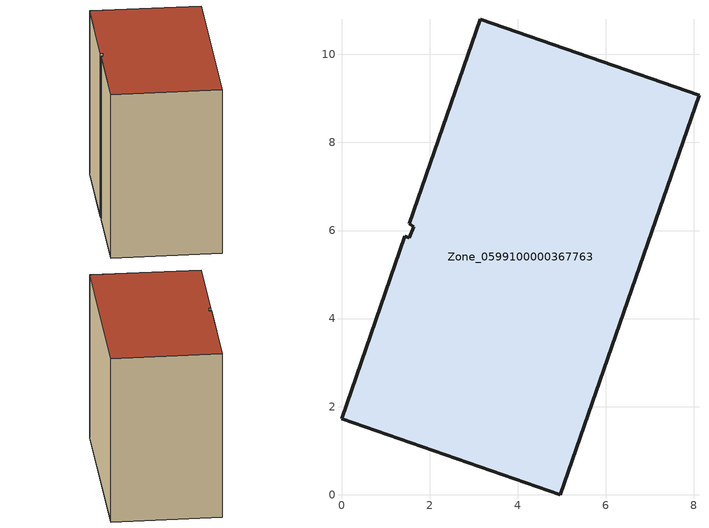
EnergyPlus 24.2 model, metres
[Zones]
Zone_0599100000367763
 floor ground (C_G): 1.44,5.88 1.54,5.84 1.64,6.08 1.54,6.15 3.15,10.8 8.12,9.07 4.97,0 0,1.73 z0
 wall outside (C_F): 8.12,9.07 3.15,10.8 1.54,6.15 1.64,6.08 1.54,5.84 1.44,5.88 0,1.73 4.97,0 8.12,9.07 z0:8.41
 roof outside (C_R): 1.54,5.84 1.44,5.88 0,1.73 4.97,0 8.12,9.07 3.15,10.8 1.54,6.15 1.64,6.08 z8.41
[BUILDING]
Pand.0599100000367763: North Axis=0; Terrain=City; Loads Convergence Tolerance Value=0.04; Temperature Convergence Tolerance Value=0.4; Solar Distribution=FullExterior; Maximum Number of Warmup Days=25; Minimum Number of Warmup Days=1
[Site:Location]
Rotterdam.The.Hague.AP_ZH_NLD Design_Conditions: Latitude=51.96; Longitude=4.45; Time Zone=1; Elevation=-4.5
[SITE:GROUNDTEMPERATURE:BUILDINGSURFACE]
18, 18, 18, 18, 18, 18, 18, 18, 18, 18, 18, 18
[MATERIAL] Thermal Absorptance=0.9; Solar Absorptance=0.7; Visible Absorptance=0.7
Name | Roughness | Thickness | Conductivity | Density | Specific Heat
G.TC.1992-2005 | MediumSmooth | 0.15 | 0.06 | 540 | 1210
F.TC.1992-2005 | Rough | 0.3 | 0.12 | 1920 | 840
R.TC.1992-2005 | MediumRough | 0.2 | 0.08 | 1500 | 1000
[CONSTRUCTION]
C_G: G.TC.1992-2005
C_F: F.TC.1992-2005
C_R: R.TC.1992-2005
[ZONE]
Zone_0599100000367763: Type=1; Multiplier=1; Ceiling Height=Autocalculate; Volume=Autocalculate; Floor Area=autocalculate; Part of Total Floor Area=Yes
[ZONEINFILTRATION:DESIGNFLOWRATE]
Infil_Zone_0599100000367763: Zone or ZoneList or Space or SpaceList=Zone_0599100000367763; Schedule=AlwaysOn; Design Flow Rate Calculation Method=Flow/Area; Flow Rate per Floor Area=0.0015; Constant Term Coefficient=1; Temperature Term Coefficient=0; Velocity Term Coefficient=0; Velocity Squared Term Coefficient=0
[HVACTEMPLATE:ZONE:IDEALLOADSAIRSYSTEM]
Zone_0599100000367763: Maximum Heating Supply Air Temperature=50; Minimum Cooling Supply Air Temperature=13; Maximum Heating Supply Air Humidity Ratio=0.0156; Minimum Cooling Supply Air Humidity Ratio=0.0077; Heating Limit=NoLimit; Cooling Limit=NoLimit; Dehumidification Control Type=ConstantSensibleHeatRatio; Cooling Sensible Heat Ratio=0.7; Dehumidification Setpoint=60; Humidification Control Type=None; Humidification Setpoint=30; Outdoor Air Method=None; Outdoor Air Flow Rate per Person=0.00944; Outdoor Air Flow Rate per Zone Floor Area=0; Outdoor Air Flow Rate per Zone=0; Demand Controlled Ventilation Type=None; Outdoor Air Economizer Type=NoEconomizer; Heat Recovery Type=None; Sensible Heat Recovery Effectiveness=0.7; Latent Heat Recovery Effectiveness=0.65
[ZONECONTROL:THERMOSTAT]
ThermostatControl_Zone_0599100000367763: Zone or ZoneList=Zone_0599100000367763; Control Type Schedule=DualSetpointControlType; Control 1=Thermostat_Zone_0599100000367763; Temperature Difference Between Cutout And Setpoint=0
[THERMOSTATSETPOINT:DUALSETPOINT]
Thermostat_Zone_0599100000367763: Heating Setpoint Temperature Schedule=HeatingSetpoint_Zone_0599100000367763; Cooling Setpoint Temperature Schedule=CoolingSetpoint_Zone_0599100000367763
[SCHEDULE:COMPACT]
HeatingSetpoint_Zone_0599100000367763: Through: 12/31, For: AllDays, Until: 24:00, 21
CoolingSetpoint_Zone_0599100000367763: Through: 12/31, For: AllDays, Until: 24:00, 24
DualSetpointControlType: Through: 12/31, For: AllDays, Until: 24:00, 4
AlwaysOn: Through: 12/31, For: AllDays, Until: 24:00, 1
